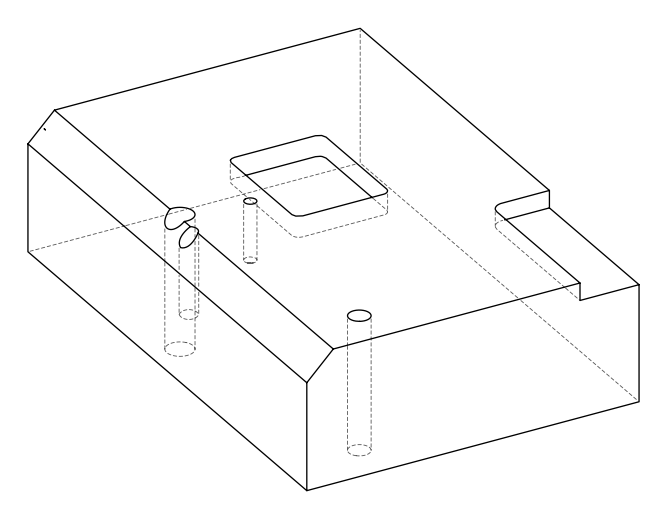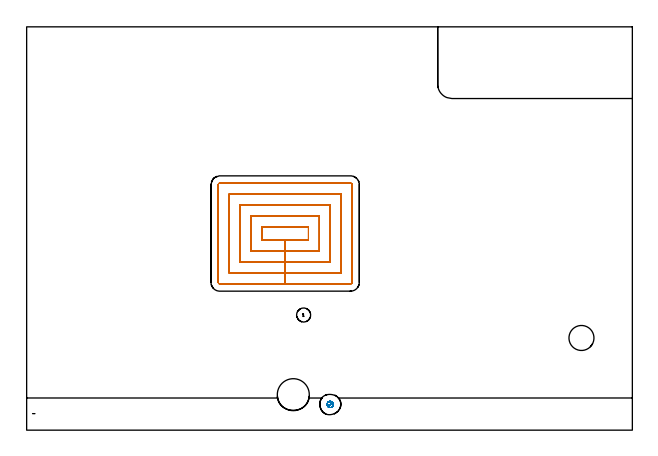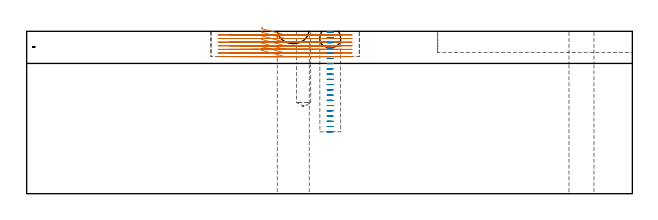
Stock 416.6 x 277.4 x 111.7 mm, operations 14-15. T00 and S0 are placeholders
(PLAN: 15 operations, 11 tool changes, 52.1 min)
(1 SPOT_DRILL | STEP1HOLE | NXT0321_9005460120000 | 0.05 min | 182 mm3)
(2 SPOT_DRILL_1 | STEP1HOLE_1 | NXT0321_9005460120000 | 0.03 min | 4 mm3)
(3 SPOT_DRILL_2 | STEP1POCKET | NXT0321_9005460120000 | 0.03 min | 1 mm3)
(4 DRILL_BLIND_HOLE_INTO_CENTER | STEP1HOLE | UGT0301_209 | 0.07 min | 711 mm3)
(5 GUN_DRILL_THROUGH_HOLE | STEP1HOLE | UGT0307_006 | 0.55 min | 6282 mm3)
(6 DRILL_TO_ENLARGE_THROUGH_HOLE | STEP1HOLE | NXT0301_104 | 0.47 min | 9975 mm3)
(7 DRILL_TO_ENLARGE_THROUGH_HOLE_1 | STEP1HOLE | UGT0301_053 | 0.49 min | 25254 mm3)
(8 DRILL_BLIND_HOLE_INTO_CENTER_1 | STEP1HOLE_1 | UGT0301_492 | 0.07 min | 924 mm3)
(9 GUN_DRILL_THROUGH_HOLE_1 | STEP1HOLE_1 | UGT0307_006 | 0.56 min | 6264 mm3)
(10 DRILL_TO_ENLARGE_THROUGH_HOLE_2 | STEP1HOLE_1 | UGT0301_243 | 0.48 min | 18718 mm3)
(11 DRILL_BLIND_HOLE_INTO_CENTER_2 | STEP1POCKET | UGT0301_492 | 0.22 min | 3674 mm3)
(12 AREA_MILL | FG_CHAMFER_SURFACE | UGT0205_001 | 26.88 min | 101215 mm3)
(13 MILL_CORNER_NOTCH_RECTANGULAR | CORNER_NOTCH_RECTANGULAR | UGT0201_100 | Follow Part, ap 4.5, ae 75% | 5.18 min | 95416 mm3)
(14 MILL_RECTANGULAR_POCKET | POCKET_RECTANGULAR_STRAIGHT | NXT0201_010 | Follow Part, ap 2.5, ae 75% | 15.21 min | 140228 mm3)
(15 MILL_BLIND_HOLE_FROM_SOLID_MATERIAL | STEP1POCKET_1 | NXT0201_010 | Spiral | 1.79 min | 10364 mm3)
(TOOL NXT0321_9005460120000 | NC Spot Drill, 142deg, 12mm, Carbide, Uncoated | D12 PA142 FL30 Z2)
(TOOL UGT0301_209 | Twist Drill 9.4 mm | D9.4 PA118 FL78 Z2)
(TOOL UGT0307_006 | Gun Drill 9 mm | D9 PA130 FL24 Z1)
(TOOL NXT0301_104 | Carbide Drill 14mm [860.1-1400-112A1-MM 2214] | D14 PA140 FL123 Z2)
(TOOL UGT0301_053 | Twist Drill 22 mm | D22 PA118 FL150 Z2)
(TOOL UGT0301_492 | Carbide Drill 9.7 mm | D9.7 PA118 FL87 Z2)
(TOOL UGT0301_243 | Twist Drill 17.2 mm | D17.2 PA118 FL130 Z2)
(TOOL UGT0205_001 | Chamfer Mill 20 x 3 x 45 deg. | D20 FL50 Z2)
(TOOL UGT0201_100 | End Mill 18 mm | D18 FL22 Z2)
(TOOL NXT0201_010 | ENDMILL 10mm [2P460-1000-NA 1630] | D10 FL30 Z6)
(OP 14 MILL_RECTANGULAR_POCKET)
G17 G21 G94 G90
T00 M6
G54
G17 G0 G90 X161.8 Y135.073 S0 M3
G43 Z121.7 H1
Z114.7
G94 G1 Y130.6 Z113.501 F250.
X177.8 Z109.214
X193.8 F500.
Y139.9
X161.8
Y130.6
X177.8
Y123.1
X201.3
Y147.4
X154.3
Y123.1
X177.8
Y115.6
X208.8
Y154.9
X146.8
Y115.6
X177.8
Y108.1
X216.3
Y162.4
X139.3
Y108.1
X177.8
Y100.6
X222.8
G3 X223.8 Y101.6 R1.
G1 Y168.9
G3 X222.8 Y169.9 R1.
G1 X132.8
G3 X131.8 Y168.9 R1.
G1 Y101.6
G3 X132.8 Y100.6 R1.
G1 X177.8
X178.8
G0 X161.8 Y135.073 Z112.214
G1 Y130.6 Z111.016 F250.
X177.8 Z106.729
X193.8 F500.
Y139.9
X161.8
Y130.6
X177.8
Y123.1
X201.3
Y147.4
X154.3
Y123.1
X177.8
Y115.6
X208.8
Y154.9
X146.8
Y115.6
X177.8
Y108.1
X216.3
Y162.4
X139.3
Y108.1
X177.8
Y100.6
X222.8
G3 X223.8 Y101.6 R1.
G1 Y168.9
G3 X222.8 Y169.9 R1.
G1 X132.8
G3 X131.8 Y168.9 R1.
G1 Y101.6
G3 X132.8 Y100.6 R1.
G1 X177.8
X178.8
G0 X161.8 Y135.073 Z109.729
G1 Y130.6 Z108.53 F250.
X177.8 Z104.243
X193.8 F500.
Y139.9
X161.8
Y130.6
X177.8
Y123.1
X201.3
Y147.4
X154.3
Y123.1
X177.8
Y115.6
X208.8
Y154.9
X146.8
Y115.6
X177.8
Y108.1
X216.3
Y162.4
X139.3
Y108.1
X177.8
Y100.6
X222.8
G3 X223.8 Y101.6 R1.
G1 Y168.9
G3 X222.8 Y169.9 R1.
G1 X132.8
G3 X131.8 Y168.9 R1.
G1 Y101.6
G3 X132.8 Y100.6 R1.
G1 X177.8
X178.8
G0 X161.8 Y135.073 Z107.243
G1 Y130.6 Z106.044 F250.
X177.8 Z101.757
X193.8 F500.
Y139.9
X161.8
Y130.6
X177.8
Y123.1
X201.3
Y147.4
X154.3
Y123.1
X177.8
Y115.6
X208.8
Y154.9
X146.8
Y115.6
X177.8
Y108.1
X216.3
Y162.4
X139.3
Y108.1
X177.8
Y100.6
X222.8
G3 X223.8 Y101.6 R1.
G1 Y168.9
G3 X222.8 Y169.9 R1.
G1 X132.8
G3 X131.8 Y168.9 R1.
G1 Y101.6
G3 X132.8 Y100.6 R1.
G1 X177.8
X178.8
G0 X161.8 Y135.073 Z104.757
G1 Y130.6 Z103.559 F250.
X177.8 Z99.271
X193.8 F500.
Y139.9
X161.8
Y130.6
X177.8
Y123.1
X201.3
Y147.4
X154.3
Y123.1
X177.8
Y115.6
X208.8
Y154.9
X146.8
Y115.6
X177.8
Y108.1
X216.3
Y162.4
X139.3
Y108.1
X177.8
Y100.6
X222.8
G3 X223.8 Y101.6 R1.
G1 Y168.9
G3 X222.8 Y169.9 R1.
G1 X132.8
G3 X131.8 Y168.9 R1.
G1 Y101.6
G3 X132.8 Y100.6 R1.
G1 X177.8
X178.8
G0 X161.8 Y135.073 Z102.271
G1 Y130.6 Z101.073 F250.
X177.8 Z96.786
X193.8 F500.
Y139.9
X161.8
Y130.6
X177.8
Y123.1
X201.3
Y147.4
X154.3
Y123.1
X177.8
Y115.6
X208.8
Y154.9
X146.8
Y115.6
X177.8
Y108.1
X216.3
Y162.4
X139.3
Y108.1
X177.8
Y100.6
X222.8
G3 X223.8 Y101.6 R1.
G1 Y168.9
G3 X222.8 Y169.9 R1.
G1 X132.8
G3 X131.8 Y168.9 R1.
G1 Y101.6
G3 X132.8 Y100.6 R1.
G1 X177.8
X178.8
G0 X161.8 Y135.073 Z99.786
G1 Y130.6 Z98.587 F250.
X177.8 Z94.3
X193.8 F500.
Y139.9
X161.8
Y130.6
X177.8
Y123.1
X201.3
Y147.4
X154.3
Y123.1
X177.8
Y115.6
X208.8
Y154.9
X146.8
Y115.6
X177.8
Y108.1
X216.3
Y162.4
X139.3
Y108.1
X177.8
Y100.6
X222.8
G3 X223.8 Y101.6 R1.
G1 Y168.9
G3 X222.8 Y169.9 R1.
G1 X132.8
G3 X131.8 Y168.9 R1.
G1 Y101.6
G3 X132.8 Y100.6 R1.
G1 X177.8
X178.8
G0 Z121.7
M5
M2
(OP 15 MILL_BLIND_HOLE_FROM_SOLID_MATERIAL)
G17 G21 G94 G90
T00 M6
G54
G17 G0 G90 X208.8 Y17.7 S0 M3
G43 Z121.7 H1
Z111.095
G94 G3 X209.193 Y19.457 R0.923 F250.
X206.855 Y18.615 R1.757
X207.885 Y15.755 R2.15
X206.855 Y18.615 R-2.15
X207.37 Y17.185 R1.075
X208.8 Y17.7 R1.075
G0 Z107.49
G3 X209.193 Y19.457 R0.923
X206.855 Y18.615 R1.757
X207.885 Y15.755 R2.15
X206.855 Y18.615 R-2.15
X207.37 Y17.185 R1.075
X208.8 Y17.7 R1.075
G0 Z103.885
G3 X209.193 Y19.457 R0.923
X206.855 Y18.615 R1.757
X207.885 Y15.755 R2.15
X206.855 Y18.615 R-2.15
X207.37 Y17.185 R1.075
X208.8 Y17.7 R1.075
G0 Z100.28
G3 X209.193 Y19.457 R0.923
X206.855 Y18.615 R1.757
X207.885 Y15.755 R2.15
X206.855 Y18.615 R-2.15
X207.37 Y17.185 R1.075
X208.8 Y17.7 R1.075
G0 Z96.675
G3 X209.193 Y19.457 R0.923
X206.855 Y18.615 R1.757
X207.885 Y15.755 R2.15
X206.855 Y18.615 R-2.15
X207.37 Y17.185 R1.075
X208.8 Y17.7 R1.075
G0 Z93.07
G3 X209.193 Y19.457 R0.923
X206.855 Y18.615 R1.757
X207.885 Y15.755 R2.15
X206.855 Y18.615 R-2.15
X207.37 Y17.185 R1.075
X208.8 Y17.7 R1.075
G0 Z89.465
G3 X209.193 Y19.457 R0.923
X206.855 Y18.615 R1.757
X207.885 Y15.755 R2.15
X206.855 Y18.615 R-2.15
X207.37 Y17.185 R1.075
X208.8 Y17.7 R1.075
G0 Z85.86
G3 X209.193 Y19.457 R0.923
X206.855 Y18.615 R1.757
X207.885 Y15.755 R2.15
X206.855 Y18.615 R-2.15
X207.37 Y17.185 R1.075
X208.8 Y17.7 R1.075
G0 Z82.255
G3 X209.193 Y19.457 R0.923
X206.855 Y18.615 R1.757
X207.885 Y15.755 R2.15
X206.855 Y18.615 R-2.15
X207.37 Y17.185 R1.075
X208.8 Y17.7 R1.075
G0 Z78.65
G3 X209.193 Y19.457 R0.923
X206.855 Y18.615 R1.757
X207.885 Y15.755 R2.15
X206.855 Y18.615 R-2.15
X207.37 Y17.185 R1.075
X208.8 Y17.7 R1.075
G0 Z75.045
G3 X209.193 Y19.457 R0.923
X206.855 Y18.615 R1.757
X207.885 Y15.755 R2.15
X206.855 Y18.615 R-2.15
X207.37 Y17.185 R1.075
X208.8 Y17.7 R1.075
G0 Z71.44
G3 X209.193 Y19.457 R0.923
X206.855 Y18.615 R1.757
X207.885 Y15.755 R2.15
X206.855 Y18.615 R-2.15
X207.37 Y17.185 R1.075
X208.8 Y17.7 R1.075
G0 Z67.835
G3 X209.193 Y19.457 R0.923
X206.855 Y18.615 R1.757
X207.885 Y15.755 R2.15
X206.855 Y18.615 R-2.15
X207.37 Y17.185 R1.075
X208.8 Y17.7 R1.075
G0 Z64.23
G3 X209.193 Y19.457 R0.923
X206.855 Y18.615 R1.757
X207.885 Y15.755 R2.15
X206.855 Y18.615 R-2.15
X207.37 Y17.185 R1.075
X208.8 Y17.7 R1.075
G0 Z60.625
G3 X209.193 Y19.457 R0.923
X206.855 Y18.615 R1.757
X207.885 Y15.755 R2.15
X206.855 Y18.615 R-2.15
X207.37 Y17.185 R1.075
X208.8 Y17.7 R1.075
G0 Z57.02
G3 X209.193 Y19.457 R0.923
X206.855 Y18.615 R1.757
X207.885 Y15.755 R2.15
X206.855 Y18.615 R-2.15
X207.37 Y17.185 R1.075
X208.8 Y17.7 R1.075
G0 Z53.415
G3 X209.193 Y19.457 R0.923
X206.855 Y18.615 R1.757
X207.885 Y15.755 R2.15
X206.855 Y18.615 R-2.15
X207.37 Y17.185 R1.075
X208.8 Y17.7 R1.075
G0 Z49.81
G3 X209.193 Y19.457 R0.923
X206.855 Y18.615 R1.757
X207.885 Y15.755 R2.15
X206.855 Y18.615 R-2.15
X207.37 Y17.185 R1.075
X208.8 Y17.7 R1.075
G0 Z46.205
G3 X209.193 Y19.457 R0.923
X206.855 Y18.615 R1.757
X207.885 Y15.755 R2.15
X206.855 Y18.615 R-2.15
X207.37 Y17.185 R1.075
X208.8 Y17.7 R1.075
G0 Z42.6
G3 X209.193 Y19.457 R0.923
X206.855 Y18.615 R1.757
X207.885 Y15.755 R2.15
X206.855 Y18.615 R-2.15
X207.37 Y17.185 R1.075
X208.8 Y17.7 R1.075
G0 Z121.7
M5
M2
